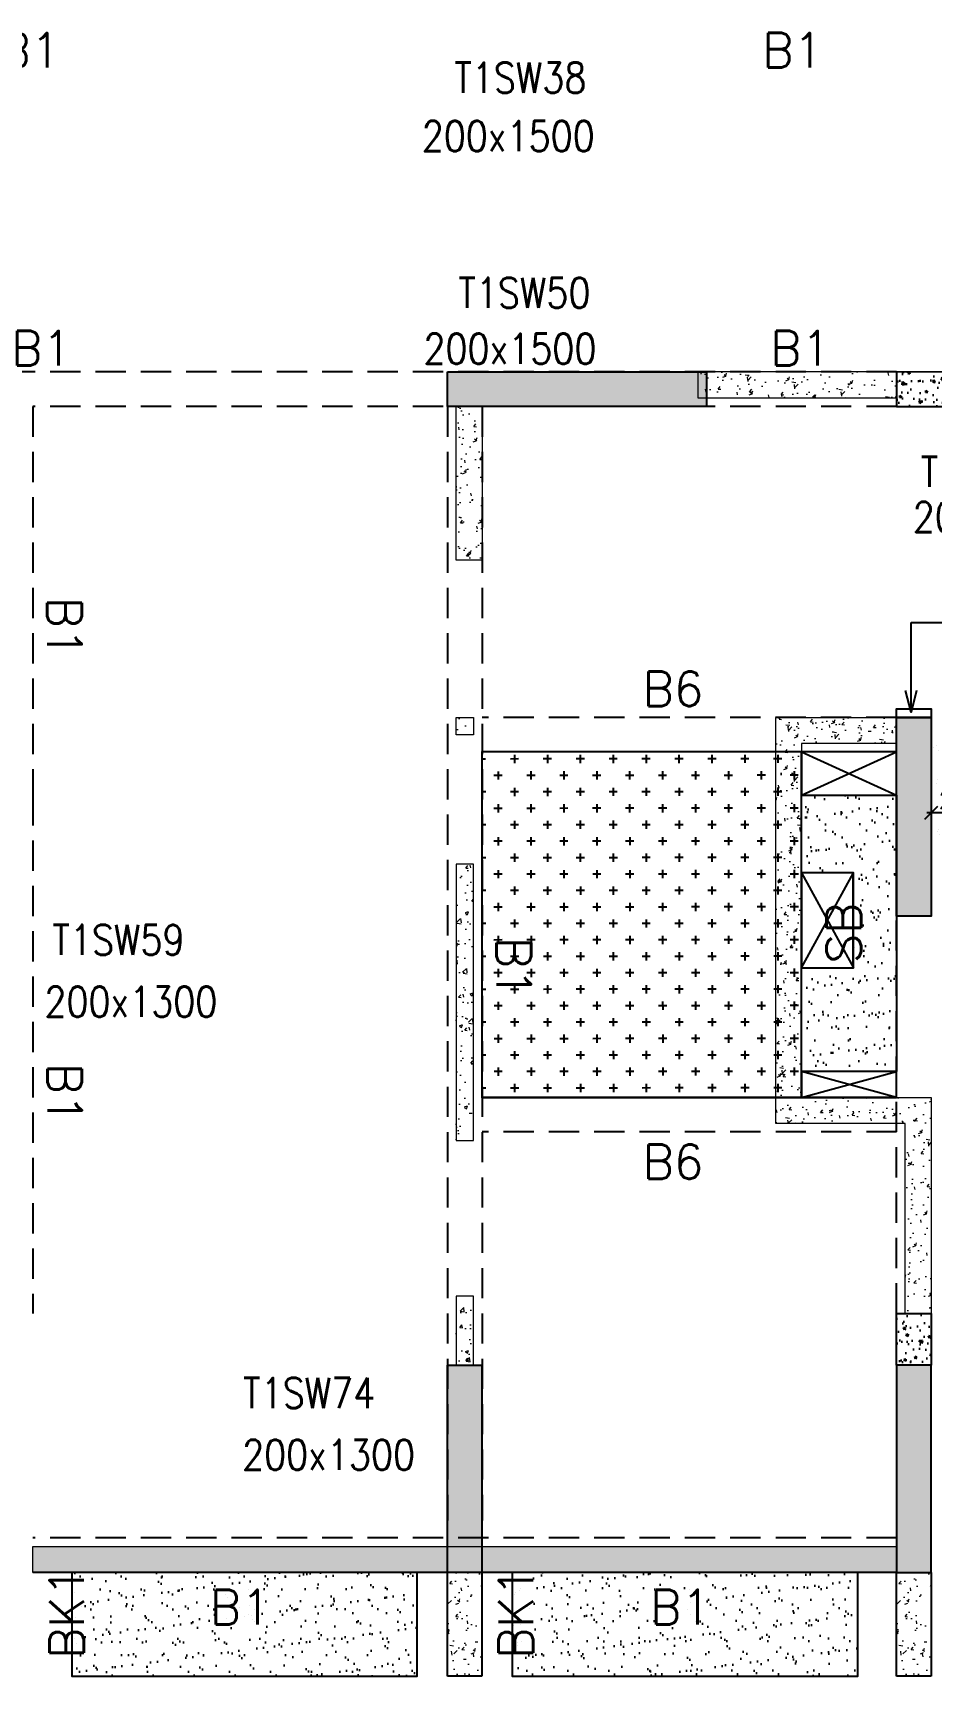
# Model space of a CAD drawing. Header units: millimetres. Extents: x 1078357 to 2594950, y -4969473 to -4636555.
# Drawn here: x 1614958 to 1620159, y -4668996 to -4659483 of the extents above; entities that cross this region are included whole.
import ezdxf

# ---------------------------------------------------------------- set-up
doc = ezdxf.new("R2010")
doc.units = ezdxf.units.MM
doc.header["$PDMODE"] = 35
for name, pattern in [('CONTINOUS', [0]), ('HIDDEN', [0.375, 0.25, -0.125]), ('New Retail block$0$CONTINOUS', [0])]:
    doc.linetypes.add(name, pattern=pattern)
doc.layers.get('0').update_dxf_attribs({"lineweight": 0})
doc.layers.get('Defpoints').update_dxf_attribs({"lineweight": 0})
for name, color, linetype, lineweight in [('A-_ANOTDIMA_D-', 6, 'Continuous', 13), ('COL. NO.', 30, 'Continuous', 25), ('COL. SIZE', 7, 'Continuous', 25), ('DIM', 9, 'Continuous', 25), ('HATCH', 8, 'Continuous', 30), ('RCC UPSTAND', 43, 'Continuous', 30), ('S-NON STR RCC WALL', 8, 'Continuous', 0)]:
    doc.layers.add(name, color=color, linetype=linetype, lineweight=lineweight)
for name, color, linetype in [('B-200x325', 201, 'HIDDEN'), ('B-200x650', 241, 'HIDDEN'), ('B-300xSLAB THK.', 151, 'Continuous'), ('BK1-200x650', 241, 'HIDDEN'), ('DROP SLAB', 8, 'Continuous'), ('NON STR. RCC WALL', 6, 'Continuous'), ('S-COLUMN_SHEAR WALL', 1, 'Continuous'), ('S-PROJECTION', 54, 'New Retail block$0$CONTINOUS'), ('SLAB FOLD', 8, 'Continuous')]:
    doc.layers.add(name, color=color, linetype=linetype)
doc.styles.add('Roman', font='romans')
doc.styles.add('ROMANS', font='romans.shx', dxfattribs={"width": 0.85})
doc.dimstyles.new('HARESH', dxfattribs={"dimtxt": 150, "dimasz": 75, "dimexe": 0, "dimexo": 0, "dimgap": 25, "dimtad": 1, "dimdec": 0, "dimdsep": 46, "dimtxsty": 'Roman', "dimblk": 'OBLIQUE', "dimcen": 225, "dimdle": 25, "dimclrd": 2, "dimclre": 2, "dimclrt": 7, "dimadec": 8, "dimazin": 1, "dimtfac": 1, "dimtdec": 0, "dimtmove": 0, "dimatfit": 0, "dimfxl": 1, "dimlwd": -1, "dimlwe": -1, "dimarcsym": 0})

# ---------------------------------------------------------------- blocks, each defined once
blk = doc.blocks.new('_Oblique')
at = {"color": 0, "linetype": 'ByBlock', "lineweight": -2}
blk.add_line((-0.5, -0.5), (0.5, 0.5), dxfattribs=at)
blk = doc.blocks.new('*D1175')
at = {"layer": 'Defpoints', "color": 0, "ltscale": 700, "transparency": 16777216}
for p in [(1620158.3, -4663596.7, 0), (1620833, -4663596.6, 0), (1620158.3, -4663998.7)]:
    blk.add_point(p, dxfattribs=at)
at = {"layer": 'DIM', "color": 2, "ltscale": 700, "transparency": 16777216}
for p, q in [((1620158.3, -4663596.7), (1620158.3, -4663998.7)), ((1620833, -4663596.6), (1620833, -4663998.7)), ((1620858, -4663998.7), (1620133.3, -4663998.7))]:
    blk.add_line(p, q, dxfattribs=at)
at = {"layer": 'DIM', "color": 2, "ltscale": 700, "transparency": 16777216, "xscale": 75, "yscale": 75, "zscale": 75, "rotation": 180}
blk.add_blockref('_Oblique', (1620158.3, -4663998.7), dxfattribs=at)
at = {"layer": 'DIM', "color": 2, "ltscale": 700, "transparency": 16777216, "xscale": 75, "yscale": 75, "zscale": 75}
blk.add_blockref('_Oblique', (1620833, -4663998.7), dxfattribs=at)
at = {"layer": 'DIM', "color": 7, "ltscale": 700, "transparency": 16777216, "insert": (1620495.6, -4663923.7), "char_height": 150, "attachment_point": 5, "style": 'Roman'}
blk.add_mtext('{\\H0.666667x;200x650}', dxfattribs=at)
blk = doc.blocks.new('G$CD63B60BD')
at = {"layer": 'COL. NO.', "linetype": 'Continuous', "style": 'ROMANS', "width": 0.85}
for s, p in [('T1SW38', (33939.5, 8565.4, -320.4)), ('T1SW50', (33962.8, 7320.5, -320.4)), ('T1SW51b', (36639.3, 6284.2, -320.4)), ('T1SW59', (31613, 3574.7, -320.4)), ('T1SW74', (32717.2, 951.6, -320.4))]:
    blk.add_text(s, height=175, dxfattribs=at).set_placement(p)
at = {"layer": 'COL. SIZE', "linetype": 'Continuous', "style": 'ROMANS', "width": 0.85}
for s, p in [('200x1500', (33751.9, 8227.7, -320.4)), ('200x1500', (33761.6, 6997, -320.4)), ('200x2150', (36593.6, 6022.6, -320.4)), ('200x1300', (31567.2, 3216.9, -320.4)), ('200x1300', (32711.8, 593.8, -320.4))]:
    blk.add_text(s, height=175, dxfattribs=at).set_placement(p)

msp = doc.modelspace()

# ---------------------------------------------------------------- hatches: boundary and pattern name
at = {"layer": 'DROP SLAB'}
h = msp.add_hatch(dxfattribs=at)
h.set_pattern_fill('CROSS', color=8, scale=15, angle=0.03079)
h.set_pattern_definition([(180.03079016, (-8264306.73, 37489325.415), (-95.19879988, -95.30117261), [47.625, -142.875]), (270.03079016, (-8264330.55, 37489349.215), (95.30117261, -95.19879988), [47.625, -142.875])])
h.paths.add_polyline_path([(1619408.2, -4663646.2), (1617558.3, -4663646.2), (1617558.3, -4665646), (1619408.2, -4665646)])
at = {"layer": 'HATCH'}
h = msp.add_hatch(dxfattribs=at)
h.set_pattern_fill('AR-SAND', color=8, scale=3, angle=179.97015)
h.set_pattern_definition([(37.47015413, (-3464274.46, 18703112.48), (-4.72361136, 146.8264517), [0, -115.824, 0, -129.54, 0, -123.825]), (7.4701541, (-3464274.46, 18703112.48), (134.9689868, 214.9772528), [0, -62.484, 0, -104.394, 0, -40.005]), (327.4701541, (-3464368.18, 18703112.53), (237.2979035, 0.3075449), [0, -38.1, 0, -137.16, 0, -179.07]), (317.4701541, (-3464368.18, 18703112.53), (229.1017424, 66.759465), [0, -19.05, 0, -89.916, 0, -102.87])])
h.paths.add_polyline_path([(1622608.5, -4663596.1), (1620158.5, -4663596.1), (1620158.5, -4664196.1), (1622608.5, -4664196.1)])
h = msp.add_hatch(dxfattribs=at)
h.set_pattern_fill('AR-SAND', color=8, scale=3, angle=359.97015)
h.set_pattern_definition([(37.47015413, (-4585435.56, 23611079.41), (-4.72361136, 146.8264517), [0, -115.824, 0, -129.54, 0, -123.825]), (7.4701541, (-4585435.56, 23611079.41), (134.9689868, 214.9772528), [0, -62.484, 0, -104.394, 0, -40.005]), (327.47015413, (-4585529.28, 23611079.46), (237.29790347, 0.3075449), [0, -38.1, 0, -137.16, 0, -179.07]), (317.4701541, (-4585529.28, 23611079.46), (229.1017424, 66.759465), [0, -19.05, 0, -89.916, 0, -102.87])])
h.paths.add_polyline_path([(1619957.6, -4665496.2), (1619407.6, -4665496.2), (1619407.6, -4664896.1), (1619707.5, -4664896.1), (1619707.5, -4664346.2), (1619407.6, -4664346.2), (1619407.6, -4663896.2), (1619957.5, -4663896.2)])
h = msp.add_hatch(dxfattribs=at)
h.set_pattern_fill('AR-SAND', color=8, scale=3, angle=179.97015)
h.set_pattern_definition([(37.47015413, (-3462949.46, 18703112.49), (-4.72361136, 146.8264517), [0, -115.824, 0, -129.54, 0, -123.825]), (7.4701541, (-3462949.46, 18703112.49), (134.9689868, 214.9772528), [0, -62.484, 0, -104.394, 0, -40.005]), (327.4701541, (-3463043.18, 18703112.54), (237.2979035, 0.3075449), [0, -38.1, 0, -137.16, 0, -179.07]), (317.4701541, (-3463043.18, 18703112.54), (229.1017424, 66.759465), [0, -19.05, 0, -89.916, 0, -102.87])])
h.paths.add_polyline_path([(1617183.5, -4668396.1), (1615183.5, -4668396.1), (1615183.5, -4668996.1), (1617183.5, -4668996.1)])
h = msp.add_hatch(dxfattribs=at)
h.set_pattern_fill('AR-SAND', color=8, scale=3, angle=179.97015)
h.set_pattern_definition([(37.47015413, (-3465499.46, 18703112.49), (-4.72361136, 146.8264517), [0, -115.824, 0, -129.54, 0, -123.825]), (7.4701541, (-3465499.46, 18703112.49), (134.9689868, 214.9772528), [0, -62.484, 0, -104.394, 0, -40.005]), (327.4701541, (-3465593.18, 18703112.54), (237.2979035, 0.3075449), [0, -38.1, 0, -137.16, 0, -179.07]), (317.4701541, (-3465593.18, 18703112.54), (229.1017424, 66.759465), [0, -19.05, 0, -89.916, 0, -102.87])])
h.paths.add_polyline_path([(1619733.5, -4668396.1), (1617733.5, -4668396.1), (1617733.5, -4668996.1), (1619733.5, -4668996.1)])
at = {"layer": 'RCC UPSTAND'}
h = msp.add_hatch(dxfattribs=at)
h.set_pattern_fill('AR-CONC', color=8, scale=20, angle=270)
h.set_pattern_definition([(320, (4831879.17, -2124803.52), (-12.550427, -143.4520365), [15, -165]), (265, (4831879.17, -2124803.52), (150.438427, 27.7502667), [12, -132]), (10.4514445, (4831878.12, -2124815.47), (137.887998, -115.7017693), [12.7480384, -140.2284224]), (316.1842, (4831919.17, -2124803.52), (-33.103856, -213.448266), [22.5, -247.5]), (6.6356355, (4831916.41, -2124821.3), (194.82372, -186.932389), [19.122068, -210.342752]), (261.184164, (4831919.17, -2124803.52), (194.82372, -186.932389), [18, -198]), (291, (4831909.17, -2124823.52), (-80.523778, -119.3814104), [15, -165]), (236, (4831909.17, -2124823.52), (145.030009, -48.6630664), [12, -132]), (341.4514447, (4831902.46, -2124833.47), (64.5062306, -168.0444753), [12.748038, -140.2284224]), (307.5, (4831879.17, -2124803.517), (66.57877077, -2.43197106), [0, -130.4, 0, -134, 0, -132.5]), (277.5, (4831879.17, -2124803.52), (78.8823424, -52.6139075), [0, -76.4, 0, -127.4, 0, -50.5]), (237.5, (4831879.17, -2124758.917), (-4.51097435, -106.7644872), [0, -50, 0, -156, 0, -207]), (227.5, (4831879.17, -2124738.92), (20.0209965, -116.6372339), [0, -65, 0, -103.6, 0, -147])])
h.paths.add_polyline_path([(1621283.3, -4661446.7), (1619958.3, -4661446.4), (1619958.3, -4661645.9), (1621283.3, -4661646.2)])
h = msp.add_hatch(dxfattribs=at)
h.set_pattern_fill('AR-CONC', color=8, scale=20, angle=90)
h.set_pattern_definition([(140, (-1588041.82, -7205640.6), (12.550427, 143.4520365), [15, -165]), (85, (-1588041.82, -7205640.6), (-150.438427, -27.7502667), [12, -132]), (190.4514445, (-1588040.77, -7205628.65), (-137.887998, 115.7017693), [12.7480384, -140.2284224]), (136.1842, (-1588081.82, -7205640.6), (33.103856, 213.448266), [22.5, -247.5]), (186.6356355, (-1588079.06, -7205622.82), (-194.82372, 186.932389), [19.122068, -210.342752]), (81.184164, (-1588081.82, -7205640.6), (-194.82372, 186.932389), [18, -198]), (111, (-1588071.82, -7205620.6), (80.523778, 119.3814104), [15, -165]), (56, (-1588071.82, -7205620.6), (-145.030009, 48.6630664), [12, -132]), (161.4514447, (-1588065.11, -7205610.66), (-64.5062306, 168.0444753), [12.748038, -140.2284224]), (127.5, (-1588041.82, -7205640.605), (-66.57877077, 2.43197106), [0, -130.4, 0, -134, 0, -132.5]), (97.5, (-1588041.82, -7205640.605), (-78.8823424, 52.6139075), [0, -76.4, 0, -127.4, 0, -50.5]), (57.5, (-1588041.82, -7205685.205), (4.51097435, 106.7644872), [0, -50, 0, -156, 0, -207]), (47.5, (-1588041.82, -7205705.2), (-20.0209965, 116.6372339), [0, -65, 0, -103.6, 0, -147])])
h.paths.add_polyline_path([(1620158.2, -4666896.1), (1620158.2, -4667196.1), (1619958.3, -4667196.1), (1619958.3, -4666896.1)])
at = {"layer": 'S-COLUMN_SHEAR WALL', "lineweight": 25}
h = msp.add_hatch(color=1, dxfattribs=at)
h.dxf.hatch_style = 1
h.paths.add_polyline_path([(1617358.3, -4661446.1), (1618858.3, -4661446.1), (1618858.3, -4661646.1), (1617358.3, -4661646.1)])
at = {"layer": 'S-COLUMN_SHEAR WALL', "lineweight": 25, "extrusion": (-1.00316e-06, -1.91639e-11, 1)}
h = msp.add_hatch(color=1, dxfattribs=at)
h.dxf.hatch_style = 1
h.paths.add_polyline_path([(1619958.3, -4663446.1), (1620158.3, -4663446.1), (1620158.3, -4664596.1), (1619958.3, -4664596.1)])
at = {"layer": 'S-COLUMN_SHEAR WALL', "lineweight": 25}
h = msp.add_hatch(color=1, dxfattribs=at)
h.dxf.hatch_style = 1
h.paths.add_polyline_path([(1617558.3, -4667196.1), (1617558.3, -4668396.1), (1617358.3, -4668396.1), (1617358.3, -4667196.1)])
at = {"layer": 'S-COLUMN_SHEAR WALL', "lineweight": 25, "extrusion": (-1.00316e-06, -1.91639e-11, 1)}
h = msp.add_hatch(color=1, dxfattribs=at)
h.dxf.hatch_style = 1
h.paths.add_polyline_path([(1619958.3, -4668396.1), (1620158.3, -4668396.1), (1620158.3, -4667196.1), (1619958.3, -4667196.1)])
at = {"layer": 'S-NON STR RCC WALL'}
h = msp.add_hatch(dxfattribs=at)
h.set_pattern_fill('AR-CONC', color=256)
h.set_pattern_definition([(50, (-4755937.19, 23343877.28), (182.184669, -15.9390855), [19.05, -209.55]), (355, (-4755937.19, 23343877.28), (-35.2434214, 191.0568452), [15.24, -167.6405842]), (100.4514447, (-4755922, 23343875.95), (146.9412471, 175.1177519), [16.1900088, -178.0902446]), (46.1842, (-4755937.19, 23343928.08), (271.0790409, -42.042328), [28.575, -314.325]), (96.6355576, (-4755914.6, 23343924.58), (237.404134, 247.4261246), [24.2850231, -267.1356082]), (351.1841512, (-4755937.2, 23343928.08), (237.404134, 247.4261246), [22.859967, -251.459732]), (21, (-4755911.79, 23343915.38), (151.6143913, -102.2651982), [19.05, -209.55]), (326, (-4755911.79, 23343915.38), (61.8020283, 184.1879661), [15.24, -167.64]), (71.451445, (-4755899.15, 23343906.86), (213.4164193, 81.9227689), [16.1900088, -178.0899376]), (37.5, (-4755937.19, 23343877.28), (3.08860325, 84.55503887), [0, -165.608, 0, -170.18, 0, -168.275]), (7.5, (-4755937.19, 23343877.28), (66.8196625, 100.18057482), [0, -97.028, 0, -161.798, 0, -64.135]), (327.5, (-4755993.83, 23343877.28), (135.59059517, -5.728744), [0, -63.5, 0, -198.12, 0, -262.89]), (317.5, (-4756019.23, 23343877.28), (148.1291814, 25.42649103), [0, -82.55, 0, -131.572, 0, -186.69])])
h.paths.add_polyline_path([(1619958.5, -4661446.1), (1618808.5, -4661446.1), (1618808.5, -4661596.2), (1619958.5, -4661596.1)])
h = msp.add_hatch(dxfattribs=at)
h.set_pattern_fill('AR-CONC', color=256, angle=180)
h.set_pattern_definition([(50, (-5834126.65, 28024606.44), (182.184669, -15.93908554), [19.05, -209.55]), (355, (-5834126.65, 28024606.44), (-35.2434214, 191.0568452), [15.24, -167.6405842]), (100.4514447, (-5834111.47, 28024605.11), (146.9412471, 175.1177519), [16.1900088, -178.0902446]), (46.1842, (-5834126.65, 28024657.24), (271.0790409, -42.042328), [28.575, -314.325]), (96.6355576, (-5834104.06, 28024653.74), (237.404134, 247.4261246), [24.2850231, -267.1356082]), (351.1841512, (-5834126.65, 28024657.24), (237.404134, 247.4261246), [22.859967, -251.459732]), (21, (-5834101.25, 28024644.54), (151.6143913, -102.2651982), [19.05, -209.55]), (326, (-5834101.25, 28024644.54), (61.8020283, 184.1879661), [15.24, -167.64]), (71.451445, (-5834088.61, 28024636.02), (213.4164193, 81.9227689), [16.1900088, -178.0899376]), (37.5, (-5834126.65, 28024606.44), (3.08860325, 84.55503887), [0, -165.608, 0, -170.18, 0, -168.275]), (7.5, (-5834126.65, 28024606.44), (66.8196625, 100.18057482), [0, -97.028, 0, -161.798, 0, -64.135]), (327.5, (-5834183.29, 28024606.44), (135.59059517, -5.72874399), [0, -63.5, 0, -198.12, 0, -262.89]), (317.5, (-5834208.69, 28024606.44), (148.1291814, 25.42649103), [0, -82.55, 0, -131.572, 0, -186.69])])
h.paths.add_polyline_path([(1617408.5, -4661646.2), (1617558.5, -4661646.2), (1617558.5, -4662536.1), (1617408.5, -4662536.1)])
h = msp.add_hatch(dxfattribs=at)
h.set_pattern_fill('AR-CONC', color=256, angle=180)
h.set_pattern_definition([(50, (2714683.05, -9345786.55), (182.184669, -15.9390855), [19.05, -209.55]), (355, (2714683.05, -9345786.55), (-35.2434214, 191.056845), [15.24, -167.640584]), (100.4514447, (2714698.23, -9345787.88), (146.941247, 175.117752), [16.190009, -178.0902446]), (46.1842, (2714683.05, -9345735.75), (271.079041, -42.042328), [28.575, -314.325]), (96.6355576, (2714705.64, -9345739.25), (237.404134, 247.426125), [24.285023, -267.135608]), (351.184151, (2714683.05, -9345735.75), (237.404134, 247.426125), [22.859967, -251.459732]), (21, (2714708.45, -9345748.45), (151.6143913, -102.265198), [19.05, -209.55]), (326, (2714708.45, -9345748.45), (61.802028, 184.187966), [15.24, -167.64]), (71.451445, (2714721.08, -9345756.97), (213.416419, 81.922769), [16.190009, -178.0899376]), (37.5, (2714683.05, -9345786.55), (3.08860325, 84.5550389), [0, -165.608, 0, -170.18, 0, -168.275]), (7.5, (2714683.05, -9345786.55), (66.8196625, 100.1805748), [0, -97.028, 0, -161.798, 0, -64.135]), (327.5, (2714626.41, -9345786.55), (135.5905952, -5.728744), [0, -63.5, 0, -198.12, 0, -262.89]), (317.5, (2714601.01, -9345786.55), (148.1291814, 25.426491), [0, -82.55, 0, -131.572, 0, -186.69])])
h.paths.add_polyline_path([(1617408.5, -4663446), (1617508.5, -4663446), (1617508.5, -4663546), (1617408.5, -4663546)])
h = msp.add_hatch(dxfattribs=at)
h.set_pattern_fill('AR-CONC', color=256)
h.set_pattern_definition([(50, (-4755937.19, 23343877.28), (182.184669, -15.9390855), [19.05, -209.55]), (355, (-4755937.19, 23343877.28), (-35.2434214, 191.0568452), [15.24, -167.6405842]), (100.4514447, (-4755922, 23343875.95), (146.9412471, 175.1177519), [16.1900088, -178.0902446]), (46.1842, (-4755937.19, 23343928.08), (271.0790409, -42.042328), [28.575, -314.325]), (96.6355576, (-4755914.6, 23343924.58), (237.404134, 247.4261246), [24.2850231, -267.1356082]), (351.1841512, (-4755937.2, 23343928.08), (237.404134, 247.4261246), [22.859967, -251.459732]), (21, (-4755911.79, 23343915.38), (151.6143913, -102.2651982), [19.05, -209.55]), (326, (-4755911.79, 23343915.38), (61.8020283, 184.1879661), [15.24, -167.64]), (71.451445, (-4755899.15, 23343906.86), (213.4164193, 81.9227689), [16.1900088, -178.0899376]), (37.5, (-4755937.19, 23343877.28), (3.08860325, 84.55503887), [0, -165.608, 0, -170.18, 0, -168.275]), (7.5, (-4755937.19, 23343877.28), (66.8196625, 100.18057482), [0, -97.028, 0, -161.798, 0, -64.135]), (327.5, (-4755993.83, 23343877.28), (135.59059517, -5.728744), [0, -63.5, 0, -198.12, 0, -262.89]), (317.5, (-4756019.23, 23343877.28), (148.1291814, 25.42649103), [0, -82.55, 0, -131.572, 0, -186.69])])
h.paths.add_polyline_path([(1619258.5, -4665796.2), (1619258.5, -4663446.2), (1619958.5, -4663446.2), (1619958.5, -4663596.2), (1619408.5, -4663596.2), (1619408.5, -4665646.2), (1620158.5, -4665646.2), (1620158.5, -4666896.1), (1620008.5, -4666896.1), (1620008.5, -4665796.2)])
h = msp.add_hatch(dxfattribs=at)
h.set_pattern_fill('AR-CONC', color=256, angle=180)
h.set_pattern_definition([(50, (2714696.26, -9344421.88), (182.184669, -15.9390855), [19.05, -209.55]), (355, (2714696.26, -9344421.88), (-35.2434214, 191.056845), [15.24, -167.640584]), (100.4514447, (2714711.45, -9344423.21), (146.941247, 175.117752), [16.190009, -178.0902446]), (46.1842, (2714696.26, -9344371.08), (271.079041, -42.042328), [28.575, -314.325]), (96.6355576, (2714718.85, -9344374.6), (237.404134, 247.426125), [24.285023, -267.135608]), (351.184151, (2714696.26, -9344371.08), (237.404134, 247.426125), [22.859967, -251.459732]), (21, (2714721.66, -9344383.78), (151.6143913, -102.265198), [19.05, -209.55]), (326, (2714721.66, -9344383.78), (61.802028, 184.187966), [15.24, -167.64]), (71.451445, (2714734.3, -9344392.3), (213.416419, 81.922769), [16.190009, -178.0899376]), (37.5, (2714696.264, -9344421.884), (3.08860325, 84.5550389), [0, -165.608, 0, -170.18, 0, -168.275]), (7.5, (2714696.26, -9344421.88), (66.8196625, 100.1805748), [0, -97.028, 0, -161.798, 0, -64.135]), (327.5, (2714639.62, -9344421.884), (135.5905952, -5.728744), [0, -63.5, 0, -198.12, 0, -262.89]), (317.5, (2714614.22, -9344421.88), (148.1291814, 25.426491), [0, -82.55, 0, -131.572, 0, -186.69])])
h.paths.add_polyline_path([(1617408.5, -4665896), (1617508.5, -4665896), (1617508.5, -4664296), (1617408.5, -4664296)])
h = msp.add_hatch(dxfattribs=at)
h.set_pattern_fill('AR-CONC', color=256, angle=180)
h.set_pattern_definition([(50, (1617471.55, -4660402.7), (182.1847, -15.939), [19.05, -209.55]), (355, (1617471.55, -4660402.7), (-35.2434, 191.057), [15.24, -167.6406]), (100.4514, (1617486.73, -4660404.03), (146.9412, 175.1178), [16.19, -178.09]), (46.1842, (1617471.55, -4660351.9), (271.079, -42.042), [28.575, -314.325]), (96.6356, (1617494.14, -4660355.4), (237.404, 247.426), [24.285, -267.136]), (351.184, (1617471.55, -4660351.9), (237.404, 247.426), [22.86, -251.46]), (21, (1617496.95, -4660364.6), (151.6144, -102.2652), [19.05, -209.55]), (326, (1617496.95, -4660364.6), (61.802, 184.188), [15.24, -167.64]), (71.4514, (1617509.58, -4660373.12), (213.4164, 81.9228), [16.19, -178.09]), (37.5, (1617471.55, -4660402.7), (3.0886, 84.55504), [0, -165.608, 0, -170.18, 0, -168.275]), (7.5, (1617471.55, -4660402.7), (66.8197, 100.1806), [0, -97.028, 0, -161.798, 0, -64.135]), (327.5, (1617414.91, -4660402.7), (135.5906, -5.72874), [0, -63.5, 0, -198.12, 0, -262.89]), (317.5, (1617389.51, -4660402.7), (148.1292, 25.4265), [0, -82.55, 0, -131.572, 0, -186.69])])
h.paths.add_polyline_path([(1617408.5, -4667196.4), (1617508.5, -4667196.4), (1617508.5, -4666796), (1617408.5, -4666796)])
h = msp.add_hatch(dxfattribs=at)
h.set_pattern_fill('AR-CONC', color=256)
h.set_pattern_definition([(50, (-5853161.9, 28027896.47), (182.184669, -15.93908554), [19.05, -209.55]), (355, (-5853161.9, 28027896.47), (-35.2434214, 191.0568452), [15.24, -167.6405842]), (100.4514447, (-5853146.72, 28027895.14), (146.9412471, 175.1177519), [16.1900088, -178.0902446]), (46.1842, (-5853161.9, 28027947.27), (271.0790409, -42.042328), [28.575, -314.325]), (96.6355576, (-5853139.31, 28027943.77), (237.404134, 247.4261246), [24.2850231, -267.1356082]), (351.1841512, (-5853161.9, 28027947.27), (237.404134, 247.4261246), [22.859967, -251.459732]), (21, (-5853136.5, 28027934.57), (151.6143913, -102.2651982), [19.05, -209.55]), (326, (-5853136.5, 28027934.57), (61.8020283, 184.1879661), [15.24, -167.64]), (71.451445, (-5853123.87, 28027926.05), (213.4164193, 81.9227689), [16.1900088, -178.0899376]), (37.5, (-5853161.9, 28027896.47), (3.08860325, 84.55503887), [0, -165.608, 0, -170.18, 0, -168.275]), (7.5, (-5853161.9, 28027896.47), (66.8196625, 100.18057482), [0, -97.028, 0, -161.798, 0, -64.135]), (327.5, (-5853218.545, 28027896.47), (135.59059517, -5.72874399), [0, -63.5, 0, -198.12, 0, -262.89]), (317.5, (-5853243.95, 28027896.47), (148.1291814, 25.42649103), [0, -82.55, 0, -131.572, 0, -186.69])])
h.paths.add_polyline_path([(1619955.6, -4668396.2), (1614958.5, -4668396.2), (1614958.5, -4668246.2), (1619955.6, -4668246.2)])
h = msp.add_hatch(dxfattribs=at)
h.set_pattern_fill('AR-CONC', color=256, angle=180)
h.set_pattern_definition([(50, (-8012813.99, 37570711.2), (182.184669, -15.93908554), [19.05, -209.55]), (355, (-8012813.99, 37570711.2), (-35.2434214, 191.0568452), [15.24, -167.6405842]), (100.4514447, (-8012798.8, 37570709.88), (146.9412471, 175.1177519), [16.1900088, -178.0902446]), (46.1842, (-8012813.99, 37570762), (271.0790409, -42.0423279), [28.575, -314.325]), (96.6355576, (-8012791.4, 37570758.5), (237.404134, 247.4261246), [24.2850231, -267.1356082]), (351.1841512, (-8012814, 37570762), (237.404134, 247.4261246), [22.859967, -251.459732]), (21, (-8012788.59, 37570749.3), (151.61439127, -102.2651982), [19.05, -209.55]), (326, (-8012788.59, 37570749.3), (61.80202835, 184.1879661), [15.24, -167.64]), (71.451445, (-8012775.95, 37570740.79), (213.4164193, 81.9227689), [16.1900088, -178.0899376]), (37.5, (-8012813.99, 37570711.21), (3.08860325, 84.55503887), [0, -165.608, 0, -170.18, 0, -168.275]), (7.5, (-8012813.99, 37570711.21), (66.81966251, 100.18057482), [0, -97.028, 0, -161.798, 0, -64.135]), (327.5, (-8012870.63, 37570711.21), (135.59059517, -5.72874399), [0, -63.5, 0, -198.12, 0, -262.89]), (317.5, (-8012896.03, 37570711.21), (148.1291814, 25.42649103), [0, -82.55, 0, -131.572, 0, -186.69])])
h.paths.add_polyline_path([(1617558.2, -4668396.1), (1617358.3, -4668396.1), (1617358.3, -4668996.1), (1617558.2, -4668996.1), (1617558.3, -4668996.1), (1617558.3, -4668396.2)], is_closed=False)
h = msp.add_hatch(dxfattribs=at)
h.set_pattern_fill('AR-CONC', color=256, angle=180)
h.set_pattern_definition([(50, (-8010213.97, 37570711.2), (182.184669, -15.93908554), [19.05, -209.55]), (355, (-8010213.97, 37570711.2), (-35.2434214, 191.0568452), [15.24, -167.6405842]), (100.4514447, (-8010198.78, 37570709.88), (146.9412471, 175.1177519), [16.1900088, -178.0902446]), (46.1842, (-8010213.97, 37570762), (271.0790409, -42.0423279), [28.575, -314.325]), (96.6355576, (-8010191.38, 37570758.5), (237.404134, 247.4261246), [24.2850231, -267.1356082]), (351.1841512, (-8010213.97, 37570762), (237.404134, 247.4261246), [22.859967, -251.459732]), (21, (-8010188.57, 37570749.3), (151.61439127, -102.2651982), [19.05, -209.55]), (326, (-8010188.57, 37570749.3), (61.80202835, 184.1879661), [15.24, -167.64]), (71.451445, (-8010175.93, 37570740.79), (213.4164193, 81.9227689), [16.1900088, -178.0899376]), (37.5, (-8010213.966, 37570711.21), (3.08860325, 84.55503887), [0, -165.608, 0, -170.18, 0, -168.275]), (7.5, (-8010213.97, 37570711.21), (66.81966251, 100.18057482), [0, -97.028, 0, -161.798, 0, -64.135]), (327.5, (-8010270.61, 37570711.21), (135.59059517, -5.72874399), [0, -63.5, 0, -198.12, 0, -262.89]), (317.5, (-8010296.01, 37570711.21), (148.1291814, 25.42649103), [0, -82.55, 0, -131.572, 0, -186.69])])
h.paths.add_polyline_path([(1620158.3, -4668396.1), (1619958.3, -4668396.1), (1619958.3, -4668996.1), (1620158.3, -4668996.1), (1620158.3, -4668996.1), (1620158.3, -4668396.2)], is_closed=False)

# ---------------------------------------------------------------- linework, layer by layer
at = {"layer": 'B-200x325', "ltscale": 700}
for p, q in [((1619958.3, -4663446.1, 0), (1617558.5, -4663446.2, 0)), ((1619958.5, -4665845.9, 0), (1617558.5, -4665846, 0))]:
    msp.add_line(p, q, dxfattribs=at)
at = {"layer": 'B-200x325', "linetype": 'Continuous', "ltscale": 700}
for p, q in [((1619958.3, -4663646.1, 0), (1617558.5, -4663646.2, 0)), ((1619958.5, -4665645.9, 0), (1617558.5, -4665646, 0))]:
    msp.add_line(p, q, dxfattribs=at)
at = {"layer": 'B-200x650', "linetype": 'HIDDEN', "ltscale": 700}
for p, q in [((1619958.5, -4661446.2, 0), (1609101.9, -4661446.2, 0)), ((1614958.5, -4661646.2, 0), (1614958.5, -4663896.1, 0)), ((1619958.5, -4661646.2, 0), (1614958.5, -4661646.2, 0)), ((1617358.5, -4661646.2, 0), (1617358.5, -4668096.1, 0)), ((1617558.5, -4661646.2, 0), (1617558.5, -4668096.1, 0)), ((1614958.5, -4663896.1, 0), (1614958.5, -4666896.1, 0)), ((1619958.5, -4666896.1, 0), (1619958.5, -4664596.1, 0)), ((1619958.5, -4668196.1, 0), (1614958.5, -4668196.1, 0))]:
    msp.add_line(p, q, dxfattribs=at)
at = {"layer": 'B-200x650', "linetype": 'CONTINOUS', "ltscale": 700}
for p, q in [((1619958.5, -4668396.1, 0), (1614958.5, -4668396.1, 0)), ((1617358.3, -4668996.1, 0), (1617358.3, -4668396.1, 0)), ((1617558.3, -4668396.1, 0), (1617558.3, -4668996.1, 0)), ((1619958.3, -4668996.1, 0), (1619958.3, -4668396.1, 0)), ((1620158.3, -4668396.1, 0), (1620158.3, -4668996.1, 0)), ((1617558.3, -4668996.1, 0), (1617358.3, -4668996.1, 0)), ((1620158.3, -4668996.1, 0), (1619958.3, -4668996.1, 0))]:
    msp.add_line(p, q, dxfattribs=at)
at = {"layer": 'BK1-200x650', "linetype": 'Continuous', "ltscale": 700, "elevation": 0}
msp.add_lwpolyline([(1620158.6, -4663446.2), (1619958.6, -4663446.2), (1619958.6, -4663396), (1620158.6, -4663396)], close=True, dxfattribs=at)
at = {"layer": 'DROP SLAB', "color": 3, "linetype": 'CONTINOUS', "ltscale": 500}
for p, q in [((1619408.3, -4663896.1), (1619958.1, -4663646.1, 0)), ((1619408.3, -4663646.1, 0), (1619958.3, -4663896.1)), ((1619408.1, -4664896.2, 0), (1619708.2, -4664346.2, 0)), ((1619408.1, -4664346.2, 0), (1619708.2, -4664896.2, 0)), ((1619957.8, -4665646.1, 0), (1619407.8, -4665496.1, 0)), ((1619408.7, -4665645.9, 0), (1619957.8, -4665496.1, 0))]:
    msp.add_line(p, q, dxfattribs=at)
at = {"layer": 'DROP SLAB', "color": 3, "linetype": 'CONTINOUS', "ltscale": 500, "elevation": 0}
for points in [[(1619408.2, -4663646.2), (1617558.3, -4663646.2), (1617558.3, -4665646), (1619408.2, -4665646)], [(1619408.3, -4663896.1), (1619958.1, -4663896.1), (1619958.1, -4663646.1), (1619408.3, -4663646.1)], [(1619408.2, -4664896.2), (1619708.2, -4664896.2), (1619708.2, -4664346.2), (1619408.2, -4664346.2)], [(1619407.8, -4665645.9), (1619957.8, -4665645.9), (1619957.8, -4665496.1), (1619407.8, -4665496.1)]]:
    msp.add_lwpolyline(points, close=True, dxfattribs=at)
at = {"layer": 'NON STR. RCC WALL', "elevation": 0}
for points in [[(1621283.3, -4661446.7), (1619958.3, -4661446.4), (1619958.3, -4661645.9), (1621283.3, -4661646.2)], [(1620158.2, -4666896.1), (1620158.2, -4667196.1), (1619958.3, -4667196.1), (1619958.3, -4666896.1)]]:
    msp.add_lwpolyline(points, close=True, dxfattribs=at)
at = {"layer": 'S-COLUMN_SHEAR WALL', "color": 1, "lineweight": 25, "elevation": 0}
for points in [[(1617358.3, -4661446.1), (1618858.3, -4661446.1), (1618858.3, -4661646.1), (1617358.3, -4661646.1)], [(1617358.3, -4667196.1), (1617558.3, -4667196.1), (1617558.3, -4668396.1), (1617358.3, -4668396.1)]]:
    msp.add_lwpolyline(points, close=True, dxfattribs=at)
at = {"layer": 'S-COLUMN_SHEAR WALL', "color": 1, "lineweight": 25, "extrusion": (-1.00316e-06, -1.91639e-11, 1), "elevation": -1.6}
for points in [[(1619958.3, -4663446.1), (1620158.3, -4663446.1), (1620158.3, -4664596.1), (1619958.3, -4664596.1)], [(1619958.3, -4668396.1), (1620158.3, -4668396.1), (1620158.3, -4667196.1), (1619958.3, -4667196.1)]]:
    msp.add_lwpolyline(points, close=True, dxfattribs=at)
at = {"layer": 'S-NON STR RCC WALL', "ltscale": 700, "elevation": 0}
for points in [[(1619958.5, -4661446.1), (1618808.5, -4661446.1), (1618808.5, -4661596.2), (1619958.5, -4661596.1)], [(1617408.5, -4661646.2), (1617558.5, -4661646.2), (1617558.5, -4662536.1), (1617408.5, -4662536.1)], [(1617408.5, -4663446), (1617508.5, -4663446), (1617508.5, -4663546), (1617408.5, -4663546)], [(1617408.5, -4665896), (1617508.5, -4665896), (1617508.5, -4664296), (1617408.5, -4664296)]]:
    msp.add_lwpolyline(points, close=True, dxfattribs=at)
at = {"layer": 'S-NON STR RCC WALL', "elevation": 0}
for points in [[(1619258.5, -4665796.2), (1619258.5, -4663446.2), (1619958.5, -4663446.2), (1619958.5, -4663596.2), (1619408.5, -4663596.2), (1619408.5, -4665646.2), (1620158.5, -4665646.2), (1620158.5, -4666896.1), (1620008.5, -4666896.1), (1620008.5, -4665796.2)], [(1617408.5, -4667196.4), (1617508.5, -4667196.4), (1617508.5, -4666796), (1617408.5, -4666796)], [(1619955.6, -4668396.2), (1614958.5, -4668396.2), (1614958.5, -4668246.2), (1619955.6, -4668246.2)]]:
    msp.add_lwpolyline(points, close=True, dxfattribs=at)
at = {"layer": 'S-PROJECTION', "elevation": 0}
for points in [[(1617183.5, -4668396.1), (1615183.5, -4668396.1), (1615183.5, -4668996.1), (1617183.5, -4668996.1)], [(1619733.5, -4668396.1), (1617733.5, -4668396.1), (1617733.5, -4668996.1), (1619733.5, -4668996.1)]]:
    msp.add_lwpolyline(points, close=True, dxfattribs=at)
at = {"layer": 'SLAB FOLD', "color": 8, "ltscale": 1000, "elevation": 0}
msp.add_lwpolyline([(1619957.6, -4665496.2), (1619407.6, -4665496.2), (1619407.6, -4664896.1), (1619707.5, -4664896.1), (1619707.5, -4664346.2), (1619407.6, -4664346.2), (1619407.6, -4663896.2), (1619957.5, -4663896.2), (1619957.6, -4665496.2)], dxfattribs=at)

# ---------------------------------------------------------------- block references
at = {"layer": 'A-_ANOTDIMA_D-', "color": 2, "ltscale": 700}
msp.add_blockref('G$CD63B60BD', (1583458.3, -4668396.1, 0), dxfattribs=at)

# ---------------------------------------------------------------- texts
at = {"layer": 'B-200x325', "linetype": 'Continuous', "ltscale": 700, "style": 'ROMANS'}
for p in [(1618488.9, -4663380.9, -2.7), (1618488.9, -4666118.1, -2.7)]:
    msp.add_text('B6', height=200, rotation=359.99945, dxfattribs=at).set_placement(p)
at = {"layer": 'B-200x650', "linetype": 'HIDDEN', "ltscale": 500, "style": 'ROMANS'}
for rotation, p in [(359.99906, (1614766, -4659683.2, -2.7)), (359.99906, (1619181.4, -4659683.3, -2.7)), (0.00094, (1614833, -4661408.9, -2.7)), (0.00094, (1619226.9, -4661408.9, -2.7)), (269.99906, (1615041.7, -4662748, -2.7)), (269.99906, (1617642.4, -4664717.4, -2.7)), (269.99906, (1615042.4, -4665446.5, -2.7)), (0.00094, (1615983.8, -4668696.4, -2.7)), (0.00094, (1618532.5, -4668696.4, -2.7))]:
    msp.add_text('B1', height=200, rotation=rotation, dxfattribs=at).set_placement(p)
at = {"layer": 'B-200x650', "linetype": 'CONTINOUS', "ltscale": 700, "style": 'ROMANS'}
for p in [(1615254, -4668895.8, 50), (1617854, -4668895.8, 50)]:
    msp.add_text('BK1', height=200, rotation=90, dxfattribs=at).set_placement(p)
at = {"layer": 'B-300xSLAB THK.', "linetype": 'Continuous', "ltscale": 700, "style": 'ROMANS'}
msp.add_text('SB', height=200, rotation=90.00094, dxfattribs=at).set_placement((1619753, -4664870.5, -2.7))

# ---------------------------------------------------------------- dimensions: what is measured, and where the dimension line sits
at = {"layer": 'DIM', "ltscale": 700}
dim = msp.add_linear_dim(base=(1620158.3, -4663998.7, 0), p1=(1620833, -4663596.6, 0), p2=(1620158.3, -4663596.7, 0), text='{\\H0.666667x;200x650}', dimstyle='HARESH', override={"dimtxsty": 'Roman', "dimtmove": 1}, dxfattribs=at)
dim.commit()
dim.dimension.update_dxf_attribs({"geometry": '*D1175', "text_midpoint": (1620495.6, -4663923.7, 0)})

# ---------------------------------------------------------------- leaders
at = {"layer": 'BK1-200x650', "linetype": 'Continuous', "ltscale": 700}
msp.add_leader([(1620042.1, -4663415.8, 0), (1620042.1, -4662895.7, 0), (1620300.9, -4662895.7, 0)], dimstyle='HARESH', override={"dimasz": 125, "dimgap": 25, "dimtad": 0, "dimldrblk": 'Open30'}, dxfattribs=at)

doc.saveas('drawing.dxf')
